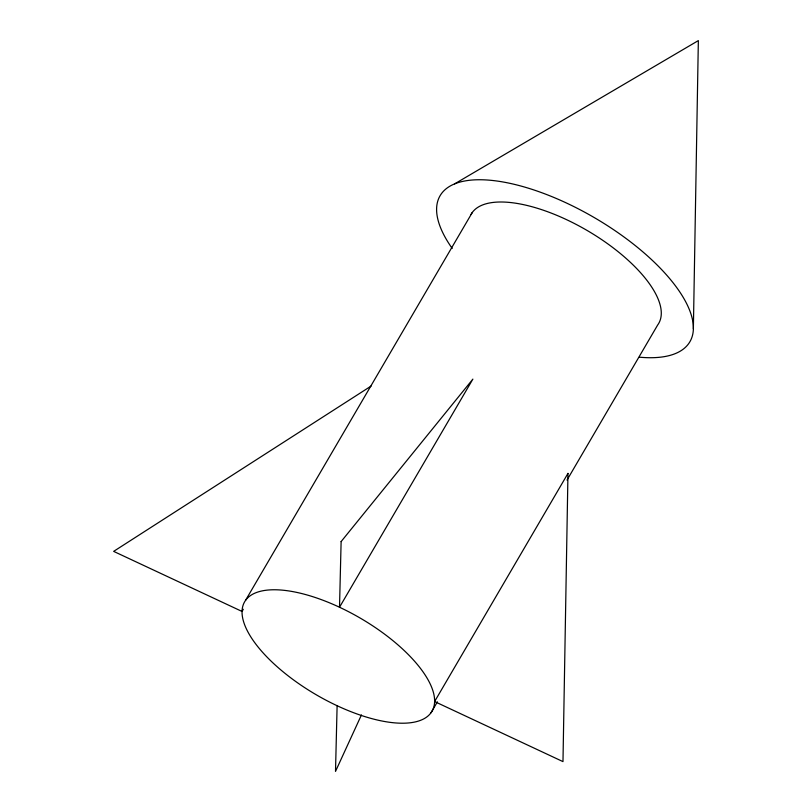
<?xml version="1.0" encoding="UTF-8"?>
<svg xmlns="http://www.w3.org/2000/svg" width="812" height="812" viewBox="0 0 812 812"><rect width="100%" height="100%" fill="white"/><g stroke="black" fill="none" stroke-linecap="round" stroke-linejoin="round"><path stroke-width="1.22" d="M693.367 328.799L698.35 40.6L454.608 183.888M337.112 705.74L335.508 771.4L361.441 714.946M245.62 600.23L472.3 212.47M243.306 609.264L242.027 611.446L113.65 551.378L371.135 386.045M431.01 712.753A108.503 44.203 30.3 0 0 314.559 597.267A108.503 44.203 30.3 0 0 269.381 659.456A108.503 44.203 30.3 0 0 431.01 712.753L437.394 701.832M567.009 480.095L657.679 324.993A108.503 44.203 30.3 0 0 588.649 231.369A108.503 44.203 30.3 0 0 471.061 214.419M452.203 248.421A144.678 58.931 30.3 0 1 499.187 181.35A144.678 58.931 30.3 0 1 672.519 282.058A144.678 58.931 30.3 0 1 639.389 357.178M567.964 473.406L562.98 761.615L434.603 701.548L567.964 473.406M341.121 541.584L339.517 607.244L472.878 379.113L341.121 541.584"/></g></svg>
